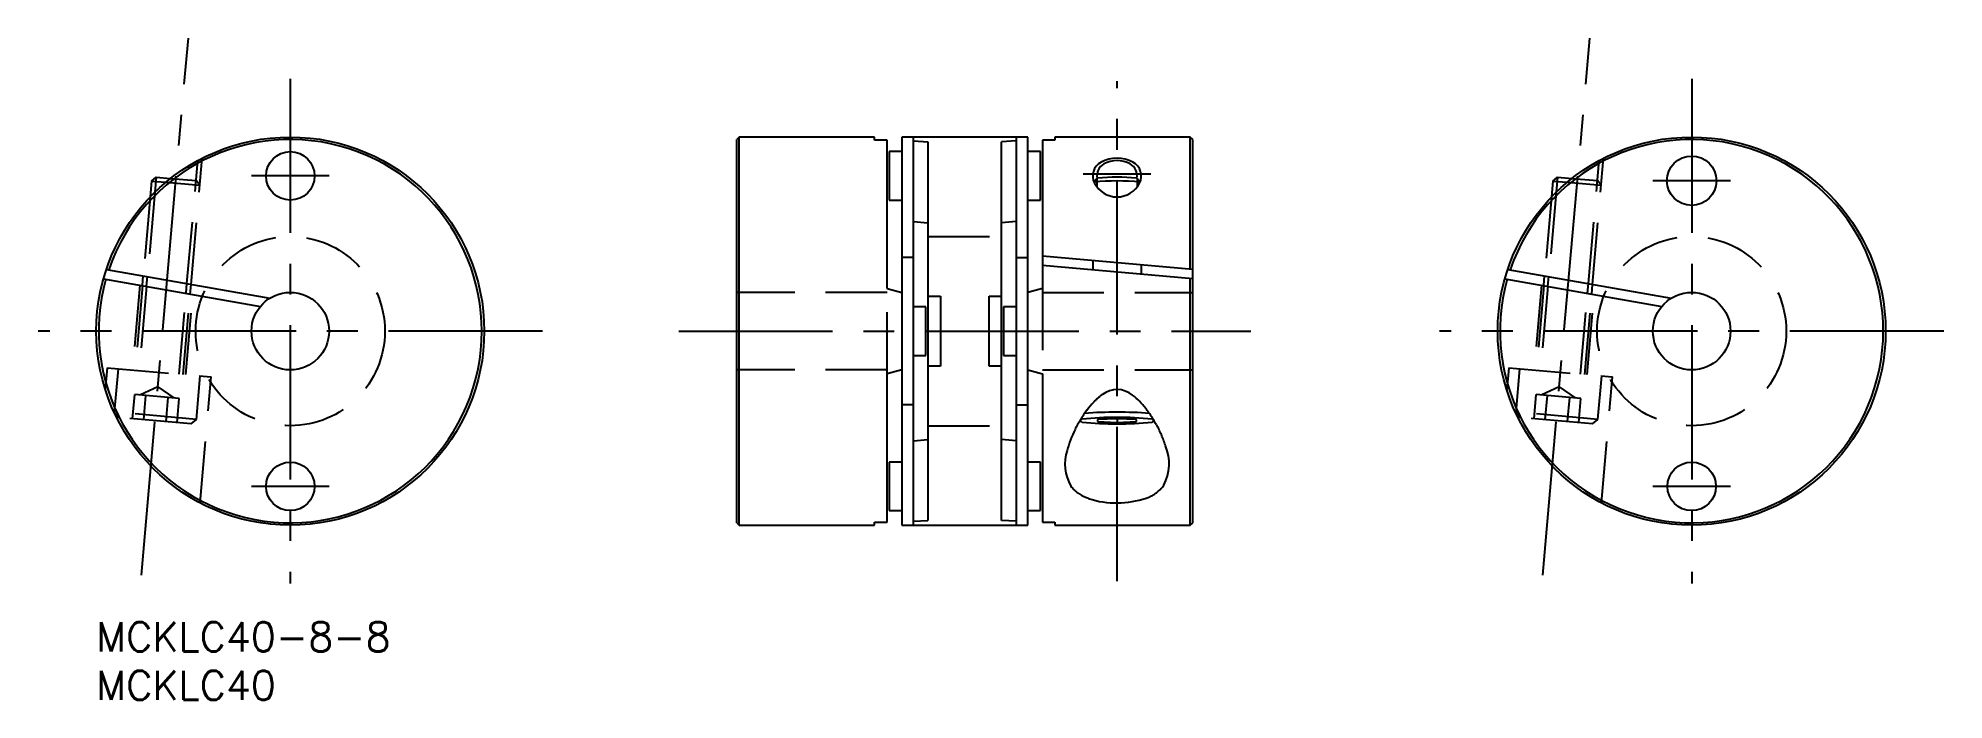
# Model space of a CAD drawing. Extents: x -6 to 191, y -8 to 60.
import ezdxf

# ---------------------------------------------------------------- set-up
doc = ezdxf.new("R2010")
doc.units = 0
doc.header["$LTSCALE"] = 0.5
doc.linetypes.add('CENTER', pattern=[50.8, 31.75, -6.35, 6.35, -6.35])
doc.linetypes.add('DASHED', pattern=[19.05, 12.7, -6.35])
for name, color, linetype in [('MSM_CENTER', 1, 'CENTER'), ('MSM_CONTINUOUS', 7, 'CONTINUOUS'), ('MSM_DASHED', 4, 'DASHED'), ('MSM_NARROW', 5, 'CONTINUOUS'), ('MSM_PART_NUMBER', 7, 'CONTINUOUS')]:
    doc.layers.add(name, color=color, linetype=linetype)
doc.styles.get("Standard").update_dxf_attribs({"font": 'txt.shx', "height": 3, "bigfont": 'bigfont.shx'})

# ---------------------------------------------------------------- blocks, each defined once
blk = doc.blocks.new('*U3')
at = {"layer": 'MSM_PART_NUMBER'}
blk.add_text('MCKLC40-8-8', height=3, dxfattribs=at).set_placement((0, -3))
blk = doc.blocks.new('*U4')
at = {"layer": 'MSM_PART_NUMBER'}
blk.add_text('MCKLC40', height=3, dxfattribs=at).set_placement((0, -8))

msp = doc.modelspace()

# ---------------------------------------------------------------- linework, layer by layer
at = {"layer": 'MSM_CENTER'}
for p, q in [((4.65, 4.84), (9.49, 60.2)), ((149.15, 4.84), (154, 60.2)), ((20, 56), (20, 4)), ((105.25, 4.25), (105.25, 55.75)), ((164.5, 56), (164.5, 4)), ((24, 46), (16, 46)), ((101.76, 46.2), (108.73, 46.2)), ((168.5, 45.5), (160.5, 45.5)), ((46, 30), (-6, 30)), ((60.05, 30), (119.05, 30)), ((190.5, 30), (138.5, 30)), ((24, 14), (16, 14)), ((168.5, 14), (160.5, 14))]:
    msp.add_line(p, q, dxfattribs=at)
at = {"layer": 'MSM_CONTINUOUS'}
for p, q in [((66.3, 50), (66.05, 49.75)), ((66.05, 10.25), (66.05, 49.75)), ((80.25, 50), (66.3, 50)), ((66.3, 10), (66.3, 50)), ((80.25, 49.67), (80.25, 50)), ((81.55, 49.67), (80.25, 49.67)), ((81.55, 34.4), (81.55, 49.67)), ((96.05, 50), (83.05, 50)), ((83.05, 50), (83.05, 10)), ((84.25, 10), (84.25, 50)), ((84.25, 49.6), (85.75, 49.51)), ((85.75, 49.51), (85.75, 10.49)), ((94.85, 49.6), (93.35, 49.51)), ((93.35, 10.49), (93.35, 49.51)), ((94.85, 50), (94.85, 10)), ((96.05, 10), (96.05, 50)), ((98.85, 49.67), (97.55, 49.67)), ((97.55, 49.67), (97.55, 34.4)), ((112.8, 50), (98.85, 50)), ((98.85, 50), (98.85, 49.67)), ((113.05, 49.75), (112.8, 50)), ((112.8, 36.39), (112.8, 50)), ((113.05, 10.25), (113.05, 49.75)), ((83.05, 48.5), (81.75, 48.5)), ((81.75, 48.5), (81.75, 43.5)), ((97.35, 48.5), (96.05, 48.5)), ((97.35, 43.5), (97.35, 48.5)), ((5.69, 45.47), (5.55, 43.83)), ((5.69, 45.47), (6.16, 45.87)), ((5.69, 45.47), (7.17, 45.34)), ((6.16, 45.87), (6.03, 44.31)), ((6.16, 45.87), (7.66, 45.74)), ((102.85, 45.4), (103.2, 45.75)), ((107.64, 45.4), (107.29, 45.75)), ((150.2, 45.47), (150.06, 43.83)), ((150.2, 45.47), (150.67, 45.87)), ((150.2, 45.47), (151.68, 45.34)), ((150.67, 45.87), (150.53, 44.31)), ((150.67, 45.87), (152.16, 45.74)), ((81.75, 43.5), (83.05, 43.5)), ((96.05, 43.5), (97.35, 43.5)), ((84.25, 41.31), (85.75, 41.16)), ((94.85, 41.31), (93.35, 41.16)), ((113.05, 36.36), (97.55, 37.72)), ((0.74, 35.4), (16.92, 32.55)), ((1.04, 36.36), (17.88, 33.39)), ((4.75, 34.69), (4.84, 35.69)), ((113.05, 35.4), (97.55, 36.76)), ((102.75, 37.26), (102.75, 36.3)), ((107.75, 36.83), (107.75, 35.86)), ((112.8, 10), (112.8, 35.42)), ((145.25, 35.4), (161.42, 32.55)), ((145.54, 36.36), (162.39, 33.39)), ((149.26, 34.69), (149.34, 35.69)), ((9.69, 33.82), (9.78, 34.82)), ((81.55, 34.4), (83.05, 34)), ((85.75, 33.6), (87.05, 33.6)), ((87.05, 33.6), (87.05, 26.4)), ((92.05, 33.6), (93.35, 33.6)), ((92.05, 26.4), (92.05, 33.6)), ((97.55, 34.4), (96.05, 34)), ((154.2, 33.82), (154.29, 34.82)), ((85.55, 32.5), (84.25, 32.5)), ((85.55, 27.5), (85.55, 32.5)), ((94.85, 32.5), (93.55, 32.5)), ((93.55, 32.5), (93.55, 27.5)), ((83.05, 26), (81.55, 25.6)), ((81.55, 10.33), (81.55, 25.6)), ((84.25, 27.5), (85.55, 27.5)), ((87.05, 26.4), (85.75, 26.4)), ((93.35, 26.4), (92.05, 26.4)), ((93.55, 27.5), (94.85, 27.5)), ((96.05, 26), (97.55, 25.6)), ((97.55, 25.6), (97.55, 10.33)), ((101.54, 20.67), (101.43, 20.79)), ((105.25, 20.98), (103.25, 20.88)), ((103.25, 20.88), (103.25, 20.68)), ((103.25, 20.68), (105.25, 20.58)), ((107.25, 20.88), (105.25, 20.98)), ((105.25, 20.98), (105.25, 20.58)), ((105.25, 20.58), (107.25, 20.68)), ((107.25, 20.68), (107.25, 20.88)), ((108.95, 20.67), (109.07, 20.79)), ((84.25, 18.69), (85.75, 18.84)), ((94.85, 18.69), (93.35, 18.84)), ((83.05, 16.5), (81.75, 16.5)), ((81.75, 16.5), (81.75, 11.5)), ((97.35, 16.5), (96.05, 16.5)), ((97.35, 11.5), (97.35, 16.5)), ((66.05, 10.25), (66.3, 10)), ((66.3, 10), (80.25, 10)), ((80.25, 10.33), (81.55, 10.33)), ((80.25, 10), (80.25, 10.33)), ((81.75, 11.5), (83.05, 11.5)), ((83.05, 10), (96.05, 10)), ((84.25, 10.4), (85.75, 10.49)), ((94.85, 10.4), (93.35, 10.49)), ((96.05, 11.5), (97.35, 11.5)), ((97.55, 10.33), (98.85, 10.33)), ((98.85, 10.33), (98.85, 10)), ((98.85, 10), (112.8, 10)), ((112.8, 10), (113.05, 10.25))]:
    msp.add_line(p, q, dxfattribs=at)
for centre, radius in [((20, 30), 20), ((164.5, 30), 20), ((20, 46), 2.5), ((164.5, 45.5), 2.55), ((20, 30), 4), ((164.5, 30), 4), ((20, 14), 2.5), ((164.5, 14), 2.5)]:
    msp.add_circle(centre, radius, dxfattribs=at)
for centre, radius, start, end in [((20, 30), 19.75, 164.2638, 161.3394), ((164.5, 30), 19.75, 164.2638, 161.3394), ((104.54, 46.04), 1.36, 118.5404, 192.1527), ((105.25, 44.74), 2.84, 61.4596, 118.5404), ((105.95, 46.04), 1.36, 347.8473, 61.4596), ((105.25, 20.35), 25.13, 84.5761, 95.4239), ((103.26, 45.69), 0.085, 95.4973, 134.3893), ((105.25, 25.09), 20.77, 84.5027, 95.4973), ((107.23, 45.69), 0.085, 45.6107, 84.5027), ((105.25, 21.51), 2.47, 50.0993, 127.8069), ((111.95, 14.52), 12.25, 143.2774, 148.7406), ((105.25, -21.06), 42.71, 85.503, 94.4963), ((109.54, 16.33), 9.23, 136.7169, 143.3608), ((107.99, 17.76), 7.13, 134.0567, 136.5315), ((107.3, 18.48), 6.13, 131.2136, 134.0738), ((106.76, 19.1), 5.3, 127.956, 131.2316), ((106.27, 19.73), 4.51, 124.1593, 127.9629), ((103.49, 18.79), 5.7, 43.8863, 54.0855), ((101.68, 16.98), 8.26, 39.9184, 44.1952), ((99.67, 15.32), 10.86, 33.7988, 39.8388), ((112.16, 14.27), 12.55, 153.58, 158.8174), ((113.03, 13.85), 13.52, 148.6778, 153.6313), ((101.65, 20.78), 0.154, 95.4974, 264.5026), ((105.25, -16.58), 37.69, 84.5026, 95.4974), ((105.25, 58.14), 37.69, 264.5026, 275.4974), ((97.76, 14.02), 13.17, 28.8116, 33.8787), ((108.84, 20.78), 0.154, 275.4974, 84.5026), ((97.67, 13.96), 13.29, 23.8514, 28.866), ((104.36, 16.3), 4.48, 161.5719, 210.4957), ((109.7, 15.2), 9.92, 158.7279, 165.3296), ((100.09, 15), 10.65, 17.3661, 24.0091), ((105.86, 16.35), 4.76, 331.9705, 22.5449), ((102.89, 15.81), 2.99, 216.6364, 221.2285), ((102.98, 15.89), 3.11, 221.2336, 225.7077), ((107.54, 15.86), 3.07, 314.2717, 321.0345), ((107.63, 15.79), 2.95, 321.0599, 325.6841), ((103.1, 16.01), 3.29, 225.7117, 230.0062), ((103.32, 16.28), 3.63, 230.0627, 236.0291), ((103.54, 16.6), 4.02, 236.0163, 239.6897), ((103.74, 16.95), 4.42, 239.6897, 243.1235), ((103.96, 17.37), 4.89, 243.1236, 246.3788), ((104.25, 18.06), 5.64, 246.432, 250.9044), ((104.36, 18.35), 5.95, 250.8382, 253.5963), ((105.2, 21.69), 9.4, 254.465, 291.3246), ((106.7, 17.04), 4.53, 295.0022, 300.2695), ((107.02, 16.5), 3.9, 300.2539, 305.9082), ((107.31, 16.1), 3.4, 305.8477, 314.2151)]:
    msp.add_arc(centre, radius, start, end, dxfattribs=at)
at = {"layer": 'MSM_DASHED'}
for p, q in [((9.35, 34.9), (10.46, 47.58)), ((9.78, 34.82), (10.92, 47.82)), ((153.86, 34.9), (154.97, 47.58)), ((154.29, 34.82), (155.42, 47.82)), ((7.17, 45.34), (10.68, 45.04)), ((7.66, 45.74), (10.28, 45.51)), ((10.68, 45.04), (10.28, 45.51)), ((151.68, 45.34), (155.18, 45.04)), ((152.16, 45.74), (154.79, 45.51)), ((155.18, 45.04), (154.79, 45.51)), ((5.55, 43.83), (4.84, 35.69)), ((6.03, 44.31), (5.27, 35.62)), ((150.06, 43.83), (149.34, 35.69)), ((150.53, 44.31), (149.77, 35.62)), ((85.75, 39.75), (93.35, 39.75)), ((84.25, 37.6), (83.05, 37.6)), ((94.85, 37.6), (96.05, 37.6)), ((4.5, 34.74), (3.74, 26)), ((4.75, 34.69), (3.99, 25.98)), ((5.18, 34.62), (4.42, 25.94)), ((8.54, 25.58), (9.27, 33.9)), ((8.97, 25.54), (9.69, 33.82)), ((9.22, 25.52), (9.94, 33.78)), ((81.55, 34), (66.05, 34)), ((81.55, 25.6), (81.55, 34.4)), ((97.55, 34.4), (97.55, 25.6)), ((97.55, 34), (113.05, 34)), ((149.01, 34.74), (148.24, 26)), ((149.26, 34.69), (148.49, 25.98)), ((149.68, 34.62), (148.92, 25.94)), ((153.04, 25.58), (153.77, 33.9)), ((153.47, 25.54), (154.2, 33.82)), ((153.72, 25.52), (154.45, 33.78)), ((1.12, 26.23), (0.93, 23.98)), ((1.12, 26.23), (11.83, 25.29)), ((2.25, 26.13), (1.85, 21.65)), ((81.55, 26), (66.05, 26)), ((97.55, 26), (113.05, 26)), ((145.63, 26.23), (145.43, 23.98)), ((145.63, 26.23), (156.34, 25.29)), ((146.75, 26.13), (146.36, 21.65)), ((6.35, 24.27), (4.54, 23.42)), ((6.35, 24.27), (7.99, 23.12)), ((10.32, 20.91), (10.71, 25.39)), ((10.7, 12.3), (11.83, 25.29)), ((150.85, 24.27), (149.04, 23.42)), ((150.85, 24.27), (152.49, 23.12)), ((154.83, 20.91), (155.22, 25.39)), ((155.2, 12.3), (156.34, 25.29)), ((1.85, 21.65), (2.31, 21.11)), ((10.32, 20.91), (1.85, 21.65)), ((3.74, 20.98), (3.96, 23.47)), ((8.56, 23.07), (3.96, 23.47)), ((4.89, 20.88), (5.11, 23.37)), ((7.19, 20.68), (7.41, 23.17)), ((8.34, 20.58), (8.56, 23.07)), ((84.25, 22.4), (83.05, 22.4)), ((94.85, 22.4), (96.05, 22.4)), ((146.36, 21.65), (146.81, 21.11)), ((154.83, 20.91), (146.36, 21.65)), ((148.25, 20.98), (148.47, 23.47)), ((153.07, 23.07), (148.47, 23.47)), ((149.4, 20.88), (149.62, 23.37)), ((151.7, 20.68), (151.92, 23.17)), ((152.85, 20.58), (153.07, 23.07)), ((9.78, 20.45), (2.31, 21.11)), ((9.78, 20.45), (10.32, 20.91)), ((85.75, 20.25), (93.35, 20.25)), ((154.28, 20.45), (146.81, 21.11)), ((154.28, 20.45), (154.83, 20.91))]:
    msp.add_line(p, q, dxfattribs=at)
for centre in [(20, 30), (164.5, 30)]:
    msp.add_circle(centre, 9.75, dxfattribs=at)
at = {"layer": 'MSM_NARROW'}
for p, q in [((103.18, 45.72), (103.18, 44.84)), ((107.31, 45.72), (107.31, 44.84)), ((5.18, 34.62), (5.27, 35.62)), ((149.68, 34.62), (149.77, 35.62)), ((9.27, 33.9), (9.35, 34.9)), ((153.77, 33.9), (153.86, 34.9))]:
    msp.add_line(p, q, dxfattribs=at)
for centre, radius, start, end in [((104.36, 45.98), 1.62, 117.8166, 207.1894), ((105.25, 44.31), 3.51, 62.1834, 117.8166), ((106.13, 45.98), 1.62, 332.8106, 62.1834), ((105.25, 46.44), 2.61, 207.1894, 332.8106)]:
    msp.add_arc(centre, radius, start, end, dxfattribs=at)

# ---------------------------------------------------------------- block references
at = {"layer": 'MSM_CONTINUOUS'}
for name in ['*U3', '*U4']:
    msp.add_blockref(name, (0, 0), dxfattribs=at)

doc.saveas('drawing.dxf')
